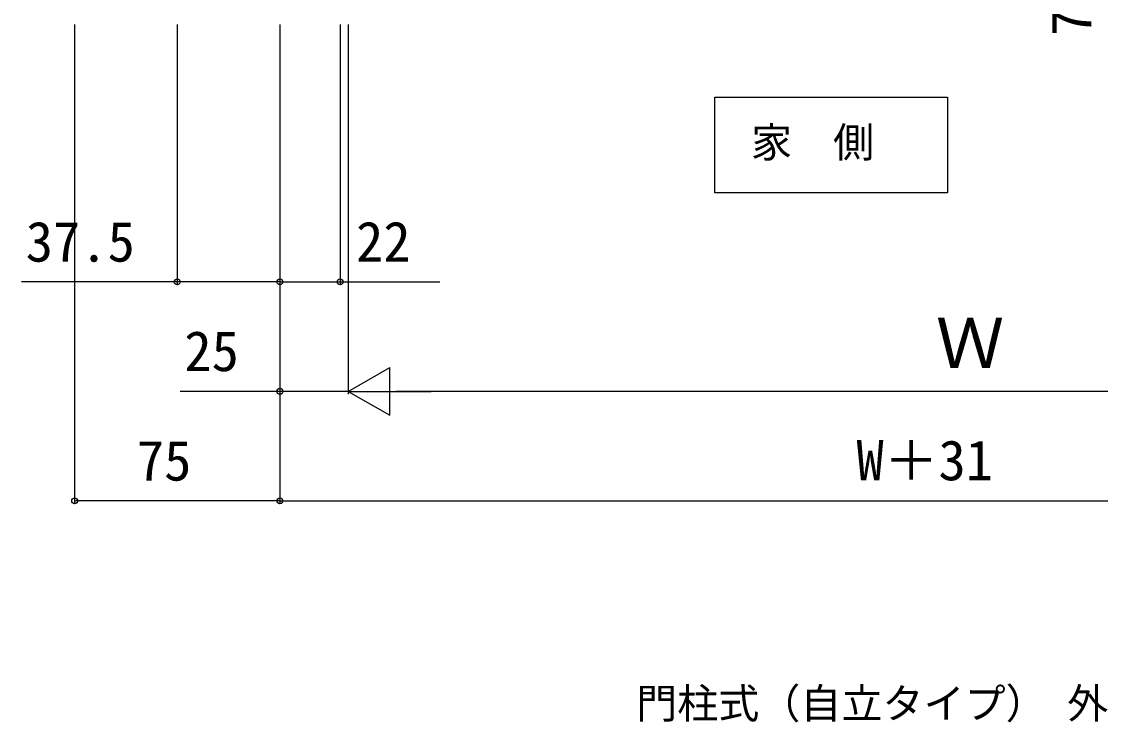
# Model space of a CAD drawing. Units: millimetres, scale not verified. Extents: x -875 to 875, y -1304 to 1298.
# Drawn here: x -80.6 to 313.6, y -677.9 to -421.8 of the extents above; entities that cross this region are included whole.
import ezdxf
from ezdxf.enums import TextEntityAlignment as Align

# ---------------------------------------------------------------- set-up
doc = ezdxf.new("R2010")
doc.units = ezdxf.units.MM
doc.header["$LTSCALE"] = 6
doc.layers.add('0-2_USER1', color=3, linetype='Continuous')
doc.layers.add('0-8_YKK_D', color=6, linetype='Continuous')
doc.styles.add('ＭＳ ゴシック', font='')
doc.styles.get('ＭＳ ゴシック').set_extended_font_data('MS Gothic')

msp = doc.modelspace()

# ---------------------------------------------------------------- linework, layer by layer
at = {"layer": '0-2_USER1'}
msp.add_lwpolyline([(257.75, -449.4), (257.75, -484.4), (172.75, -484.4), (172.75, -449.4)], close=True, dxfattribs=at)
at = {"layer": '0-8_YKK_D'}
for p, q in [((-61.25, -422.9), (-61.25, -597.9)), ((-23.75, -422.9), (-23.75, -517.9)), ((13.75, -422.9), (13.75, -517.9)), ((13.75, -422.9), (13.75, -557.9)), ((13.75, -422.9), (13.75, -517.9)), ((13.75, -422.9), (13.75, -597.9)), ((13.75, -422.9), (13.75, -597.9)), ((35.75, -422.9), (35.75, -517.9)), ((38.75, -422.9), (38.75, -557.9)), ((38.75, -422.9), (38.75, -557.9)), ((38.75, -556.9), (53.905, -548.15)), ((53.905, -565.65), (53.905, -548.15)), ((38.75, -556.9), (53.905, -565.65)), ((38.75, -556.9), (69.061, -556.9)), ((486.25, -556.9), (56.25, -556.9)), ((13.75, -596.9), (-61.25, -596.9)), ((13.75, -596.9), (509.75, -596.9))]:
    msp.add_line(p, q, dxfattribs=at)
for points in [[(13.75, -516.9), (-23.75, -516.9), (-80.641, -516.9)], [(13.75, -516.9), (35.75, -516.9), (72.186, -516.9)], [(38.75, -556.9), (13.75, -556.9), (-22.686, -556.9)]]:
    msp.add_lwpolyline(points, dxfattribs=at)
for centre in [(-23.75, -516.9), (13.75, -516.9), (13.75, -516.9), (35.75, -516.9), (13.75, -556.9), (-61.25, -596.9), (13.75, -596.9), (13.75, -596.9)]:
    msp.add_circle(centre, 1.075, dxfattribs=at)

# ---------------------------------------------------------------- texts
at = {"layer": '0-2_USER1', "style": 'ＭＳ ゴシック'}
for s, p in [('家\u3000側', (185.932, -474.698)), ('門柱式（自立タイプ） 外開き', (143.963, -679.71))]:
    msp.add_text(s, height=11, dxfattribs=at).set_placement(p, align=Align.BOTTOM_LEFT)
at = {"layer": '0-8_YKK_D', "style": 'ＭＳ ゴシック'}
msp.add_text('76', height=14.66, rotation=90, dxfattribs=at).set_placement((314.75, -427.116), align=Align.BOTTOM_LEFT)
for s, height, p in [('37.5', 14.66, (-79.118, -513.9)), ('22', 14.66, (41.573, -513.9)), ('Ｗ', 18.33, (253.494, -553.9)), ('25', 14.66, (-21.164, -553.9)), ('75', 14.66, (-38.523, -593.9)), ('W＋31', 14.66, (224.477, -593.787))]:
    msp.add_text(s, height=height, dxfattribs=at).set_placement(p, align=Align.BOTTOM_LEFT)

doc.saveas('drawing.dxf')
